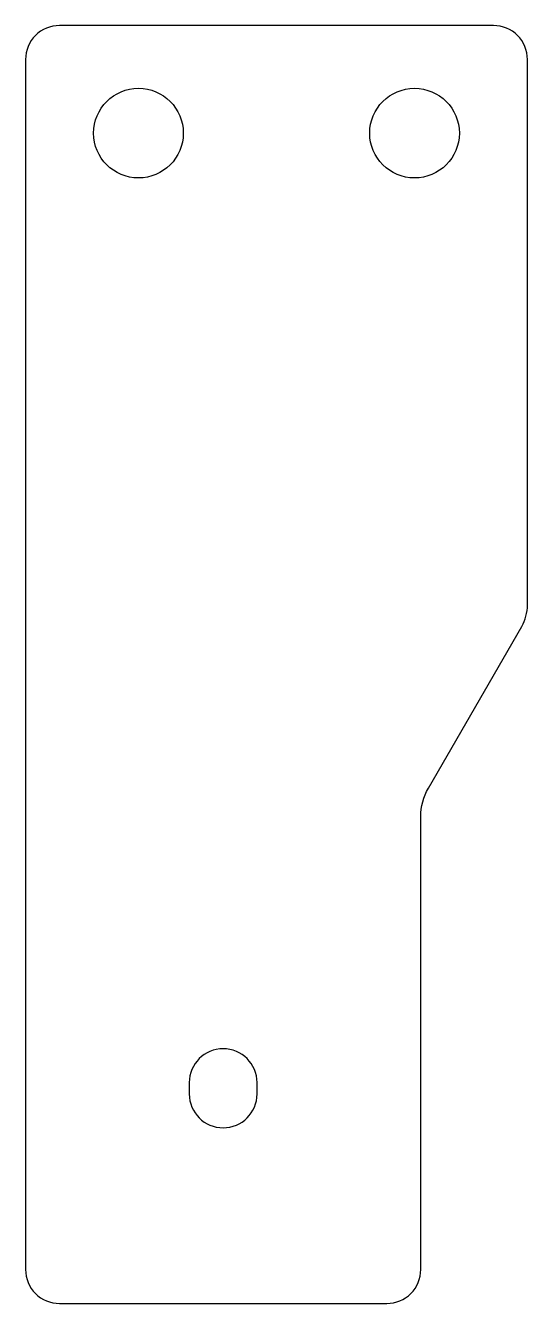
# Model space of a CAD drawing. Header units: inches. Extents: x -1.75 to 0, y -4.6 to -0.15.
import ezdxf

# ---------------------------------------------------------------- set-up
doc = ezdxf.new("R2010")
doc.units = ezdxf.units.IN
doc.layers.get('0').update_dxf_attribs({"linetype": 'CONTINUOUS'})

msp = doc.modelspace()

# ---------------------------------------------------------------- linework, layer by layer
for points in [[(-1.75, -4.4852, 0.414214), (-1.6319, -4.6033), (-0.4902, -4.6033, 0.414214), (-0.372, -4.4852), (-0.372, -2.9069, -0.131652), (-0.3453, -2.8069), (-0.0201, -2.2437, 0.131652), (0, -2.1687), (0, -0.2673, 0.414214), (-0.118, -0.1493), (-1.632, -0.1493, 0.414214), (-1.75, -0.2673)], [(-1.1791, -3.8336), (-1.1791, -3.873, 1), (-0.9429, -3.873), (-0.9429, -3.8336, 1)]]:
    msp.add_lwpolyline(points, format="xyb", close=True)
for centre, radius in [((-1.3563, -0.5243), 0.1563), ((-0.3937, -0.5243), 0.1562)]:
    msp.add_circle(centre, radius)

doc.saveas('drawing.dxf')
